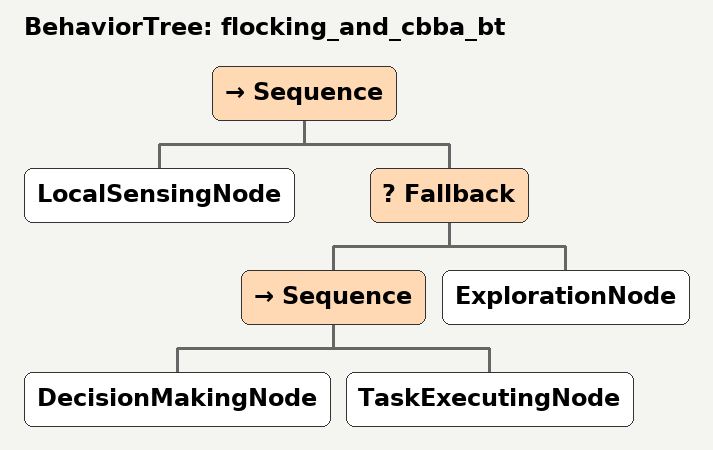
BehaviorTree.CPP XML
<?xml version="1.0" encoding="UTF-8"?>
<root BTCPP_format="4">
  <BehaviorTree ID="flocking_and_cbba_bt">
    <Sequence>
      <LocalSensingNode/>
      <Fallback>
        <Sequence>
          <DecisionMakingNode/>
          <TaskExecutingNode/>
        </Sequence>
        <ExplorationNode/>
      </Fallback>
    </Sequence>
  </BehaviorTree>

</root>
